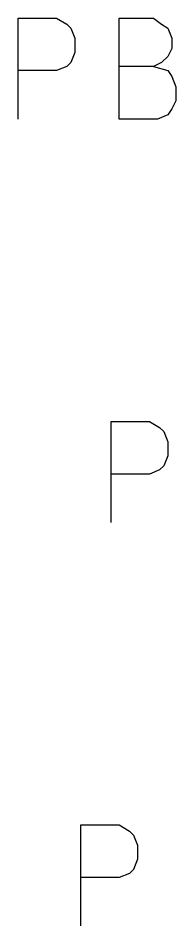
# Model space of a CAD drawing. Extents: x 4000 to 326700, y 4000 to 230000.
# Drawn here: x 119410 to 120190, y 135300 to 139800 of the extents above; entities that cross this region are included whole.
import ezdxf

# ---------------------------------------------------------------- set-up
doc = ezdxf.new("R2010")
doc.units = 0
doc.layers.add('CYAN', color=4, linetype='CONTINUOUS')

msp = doc.modelspace()

# ---------------------------------------------------------------- linework, layer by layer
at = {"layer": 'CYAN'}
for p, q in [((119410, 139300), (119410, 139800)), ((119410, 139800), (119600, 139800)), ((119600, 139800), (119650, 139770)), ((119650, 139770), (119670, 139750)), ((119910, 139300), (119910, 139800)), ((119910, 139800), (120080, 139800)), ((120080, 139800), (120120, 139770)), ((120120, 139770), (120150, 139750)), ((119670, 139750), (119690, 139700)), ((120150, 139750), (120170, 139700)), ((119690, 139700), (119690, 139630)), ((120170, 139700), (120170, 139650)), ((120170, 139650), (120150, 139610)), ((119690, 139630), (119670, 139580)), ((120150, 139610), (120120, 139580)), ((119650, 139560), (119600, 139540)), ((119670, 139580), (119650, 139560)), ((120080, 139560), (119910, 139560)), ((120120, 139580), (120080, 139560)), ((120080, 139560), (120150, 139540)), ((119600, 139540), (119410, 139540)), ((120150, 139540), (120170, 139510)), ((120170, 139510), (120190, 139460)), ((120190, 139460), (120190, 139390)), ((120190, 139390), (120170, 139350)), ((120150, 139320), (120100, 139300)), ((120170, 139350), (120150, 139320)), ((120100, 139300), (119910, 139300)), ((119870, 137300), (119870, 137800)), ((119870, 137800), (120060, 137800)), ((120060, 137800), (120110, 137770)), ((120110, 137770), (120130, 137750)), ((120130, 137750), (120150, 137700)), ((120150, 137700), (120150, 137630)), ((120150, 137630), (120130, 137580)), ((120130, 137580), (120110, 137560)), ((120060, 137540), (119870, 137540)), ((120110, 137560), (120060, 137540)), ((119720, 135300), (119720, 135800)), ((119720, 135800), (119910, 135800)), ((119910, 135800), (119960, 135770)), ((119960, 135770), (119980, 135750)), ((119980, 135750), (120000, 135700)), ((120000, 135700), (120000, 135630)), ((120000, 135630), (119980, 135580)), ((119910, 135540), (119720, 135540)), ((119960, 135560), (119910, 135540)), ((119980, 135580), (119960, 135560))]:
    msp.add_line(p, q, dxfattribs=at)

doc.saveas('drawing.dxf')
